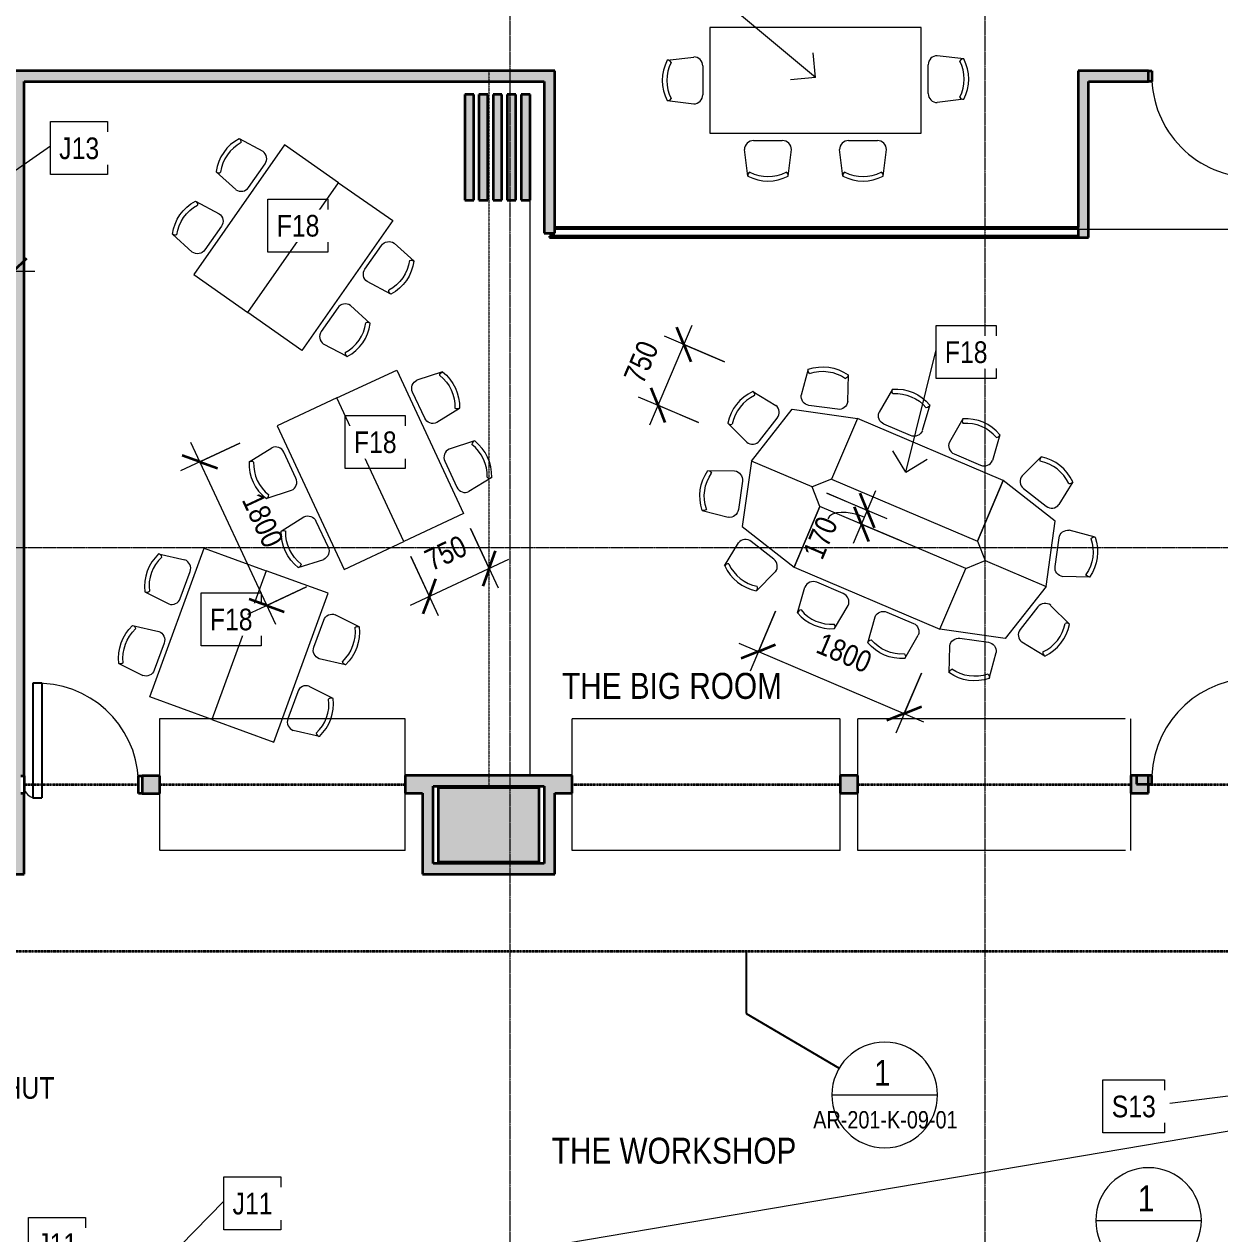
# Model space of a CAD drawing. Header units: millimetres. Extents: x -31381 to 39197, y -15686 to 26001.
# Drawn here: x 18242 to 31826, y -5035 to 8703 of the extents above; entities that cross this region are included whole.
import ezdxf

# ---------------------------------------------------------------- set-up
doc = ezdxf.new("R2010")
doc.units = ezdxf.units.MM
for name, pattern in [('BVNDH-Dash', [6, 3, -3]), ('BVNDH-Grid Line', [22.225, 12.7, -3.175, 3.175, -3.175]), ('BVNDH-Overhead', [6, 4, -2])]:
    doc.linetypes.add(name, pattern=pattern)
for name, color, linetype, lineweight in [('A-ANNO-DIMS', 211, 'Continuous', 9), ('A-ANNO-DIMS-100', 211, 'Continuous', 9), ('A-ANNO-SYMB', 150, 'Continuous', 9), ('A-AREA', 32, 'BVNDH-Dash', 35), ('A-AREA-IDEN', 2, 'Continuous', 9), ('A-COLS', 52, 'Continuous', 13), ('A-DETL', 90, 'Continuous', 9), ('A-DOOR', 31, 'Continuous', 13), ('A-DOOR-FRAM', 31, 'Continuous', 35), ('A-DOOR-GLAZ', 31, 'Continuous', 25), ('A-FLOR-OVHD', 1, 'BVNDH-Overhead', 13), ('A-WALL', 113, 'Continuous', 13), ('A-WALL-PATT', 111, 'Continuous', 13), ('G-ANNO-TEXT', 231, 'Continuous', 9), ('G-IMPT', 8, 'Continuous', 9), ('I-FURN', 30, 'Continuous', 13), ('I-WALL', 2, 'Continuous', 13), ('S-GRID', 1, 'Continuous', 9)]:
    doc.layers.add(name, color=color, linetype=linetype, lineweight=lineweight)
doc.styles.add('Arial Narrow_1', font='ARIALN.TTF', dxfattribs={"height": 294.984802})
doc.styles.add('Arial Narrow_2', font='ARIALN.TTF', dxfattribs={"height": 245.820669})
doc.styles.add('Arial Narrow_3', font='ARIALN.TTF', dxfattribs={"height": 196.656535})
doc.dimstyles.new('BVNDH_2_5mm_with_CL_2', dxfattribs={"dimscale": 304.8, "dimtxt": 250, "dimasz": 0.984252, "dimexe": 0.787402, "dimexo": 0.0625, "dimgap": 0.574147, "dimtad": 1, "dimdec": 0, "dimzin": 0, "dimdsep": 46, "dimtxsty": 'Arial Narrow_2', "dimblk1": 'OBLIQUE', "dimblk2": 'OBLIQUE', "dimsah": 1, "dimcen": 0.09, "dimdle": 0.787402, "dimazin": 0, "dimtfac": 1, "dimtdec": 4, "dimtix": 1, "dimtmove": 0, "dimatfit": 3, "dimfxl": 1.64042, "dimfxlon": 1, "dimtvp": 1, "dimtolj": 1, "dimtzin": 0, "dimarcsym": 2})
doc.dimstyles.new('BVNDH_2_5mm_with_CL_ROUNDED', dxfattribs={"dimscale": 304.8, "dimtxt": 250, "dimasz": 0.984252, "dimexe": 0.787402, "dimexo": 0.0625, "dimgap": 0.574147, "dimtad": 1, "dimdec": 0, "dimrnd": 10, "dimzin": 0, "dimdsep": 46, "dimtxsty": 'Arial Narrow_2', "dimblk1": 'OBLIQUE', "dimblk2": 'OBLIQUE', "dimsah": 1, "dimcen": 0.09, "dimdle": 0.787402, "dimazin": 0, "dimtfac": 1, "dimtdec": 4, "dimtix": 1, "dimtmove": 0, "dimatfit": 3, "dimfxl": 1.64042, "dimfxlon": 1, "dimtvp": 1, "dimtolj": 1, "dimtzin": 0, "dimarcsym": 2})
doc.dimstyles.new('BVNDH_2_5mm_with_CL_ROUNDED_1', dxfattribs={"dimscale": 304.8, "dimtxt": 250, "dimasz": 0.984252, "dimexe": 0.787402, "dimexo": 0.0625, "dimgap": 0.574147, "dimtad": 1, "dimdec": 0, "dimrnd": 10, "dimzin": 0, "dimdsep": 46, "dimtxsty": 'Arial Narrow_2', "dimblk1": 'OBLIQUE', "dimblk2": 'OBLIQUE', "dimsah": 1, "dimcen": 0.09, "dimdle": 0.787402, "dimazin": 0, "dimtfac": 1, "dimtdec": 4, "dimtix": 1, "dimtmove": 1, "dimatfit": 3, "dimfxl": 1.64042, "dimfxlon": 1, "dimtvp": 1, "dimtolj": 1, "dimtzin": 0, "dimarcsym": 2})

# ---------------------------------------------------------------- blocks, each defined once
blk = doc.blocks.new('Columns12 - Columns-1595987-Level 9 201 Kent St 1_100')
at = {"layer": 'A-COLS'}
blk.add_hatch(color=254, dxfattribs=at).paths.add_polyline_path([(24094, -811), (24094, 29), (22944, 29), (22944, -811)], flags=0)
at = {"layer": 'A-COLS', "color": 47, "lineweight": 35}
for p, q in [((22944, 29), (22944, -811)), ((24094, 29), (22944, 29)), ((24094, -811), (24094, 29)), ((22944, -811), (24094, -811))]:
    blk.add_line(p, q, dxfattribs=at)
blk = doc.blocks.new('Furniture 3 - Kite Tables 2_dwg_Chair-Desk - Chair-Desk-401080-Level 9-1757012-Level 9 201 Kent St 1_100')
at = {"layer": 'G-IMPT'}
for p, q in [((-229, 0), (-266, -302)), ((229, 0), (266, -302)), ((-164, -405), (163, -405))]:
    blk.add_line(p, q, dxfattribs=at)
for centre, radius, start, end in [((0, -447), 502, 62.9089, 117.0911), ((-186, -7), 43.1, 170.9971, 243.1852), ((0, -447), 451, 62.9089, 117.0911), ((186, -7), 43.1, 296.8148, 9.0029), ((-164, -302), 103, 180, 270), ((163, -302), 103, 270, 0)]:
    blk.add_arc(centre, radius, start, end, dxfattribs=at)
blk = doc.blocks.new('Furniture 3 - Kite Tables 2_dwg_Chair-Desk - Chair-Desk-401080-Level 9-1757013-Level 9 201 Kent St 1_100')
at = {"layer": 'G-IMPT'}
for p, q in [((-229, 0), (-266, -302)), ((229, 0), (266, -302)), ((-164, -405), (163, -405))]:
    blk.add_line(p, q, dxfattribs=at)
for centre, radius, start, end in [((0, -447), 502, 62.9089, 117.0911), ((-186, -7), 43.1, 170.9971, 243.1852), ((0, -447), 451, 62.9089, 117.0911), ((186, -7), 43.1, 296.8148, 9.0029), ((-164, -302), 103, 180, 270), ((163, -302), 103, 270, 0)]:
    blk.add_arc(centre, radius, start, end, dxfattribs=at)
blk = doc.blocks.new('Furniture 3 - Furniture 1-1757015-Level 9 201 Kent St 1_100')
at = {"layer": 'I-FURN', "lineweight": 9}
for p, q in [((20634, 7165), (19602, 5691)), ((21249, 6735), (20634, 7165)), ((20216, 5260), (21249, 6735)), ((20216, 5260), (21249, 6735)), ((21249, 6735), (21863, 6305)), ((21863, 6305), (20831, 4830)), ((19602, 5691), (20216, 5260)), ((20831, 4830), (20216, 5260)), ((21229, 4291), (21909, 4608)), ((21909, 4608), (22669, 2977)), ((21229, 4291), (20549, 3974)), ((21990, 2660), (21229, 4291)), ((21990, 2660), (21229, 4291)), ((20549, 3974), (21310, 2343)), ((22669, 2977), (21990, 2660)), ((21310, 2343), (21990, 2660)), ((19104, 895), (19720, 2586)), ((19720, 2586), (20425, 2329)), ((20425, 2329), (19809, 638)), ((20425, 2329), (19809, 638)), ((21129, 2073), (20425, 2329)), ((20514, 382), (21129, 2073)), ((19809, 638), (19104, 895)), ((19809, 638), (20514, 382))]:
    blk.add_line(p, q, dxfattribs=at)
for p, rotation in [((19988, 7048), 54.99850620861395), ((21477, 4948), 234.9985062086139), ((22891, 3595), 294.9985062086141), ((20328, 3356), 114.9985062086142), ((19126, 2305), 69.99850620861397), ((21108, 662), 249.998506208614)]:
    blk.add_blockref('Furniture 3 - Kite Tables 2_dwg_Chair-Desk - Chair-Desk-401080-Level 9-1757012-Level 9 201 Kent St 1_100', p, dxfattribs=dict(rotation=rotation))
at = {"extrusion": (0, 0, -1), "zscale": -1.000000000000003}
for p, rotation in [((-19491, 6338), 304.9985062086142), ((-21974, 5657), 124.9985062086142), ((-22525, 4380), 64.99850620861405), ((-20694, 2571), 244.998506208614), ((-21404, 1476), 109.9985062086142), ((-18830, 1491), 289.9985062086142)]:
    blk.add_blockref('Furniture 3 - Kite Tables 2_dwg_Chair-Desk - Chair-Desk-401080-Level 9-1757013-Level 9 201 Kent St 1_100', p, dxfattribs=dict(at, rotation=rotation))
blk = doc.blocks.new('Furniture 5 - Kite Tables 1_dwg_Chair-Desk - Chair-Desk-401080-Level 9-1760656-Level 9 201 Kent St 1_100')
at = {"layer": 'G-IMPT'}
for p, q in [((-229, 0), (-266, -302)), ((229, 0), (266, -302)), ((-164, -405), (163, -405))]:
    blk.add_line(p, q, dxfattribs=at)
for centre, radius, start, end in [((0, -447), 502, 62.9089, 117.0911), ((-186, -7), 43.1, 170.9971, 243.1852), ((0, -447), 451, 62.9089, 117.0911), ((186, -7), 43.1, 296.8148, 9.0029), ((-164, -302), 103, 180, 270), ((163, -302), 103, 270, 0)]:
    blk.add_arc(centre, radius, start, end, dxfattribs=at)
blk = doc.blocks.new('Furniture 5 - Kite Tables 1_dwg_Chair-Desk - Chair-Desk-401080-Level 9-1760657-Level 9 201 Kent St 1_100')
at = {"layer": 'G-IMPT'}
for p, q in [((-229, 0), (-266, -302)), ((229, 0), (266, -302)), ((-164, -405), (163, -405))]:
    blk.add_line(p, q, dxfattribs=at)
for centre, radius, start, end in [((0, -447), 502, 62.9089, 117.0911), ((-186, -7), 43.1, 170.9971, 243.1852), ((0, -447), 451, 62.9089, 117.0911), ((186, -7), 43.1, 296.8148, 9.0029), ((-164, -302), 103, 180, 270), ((163, -302), 103, 270, 0)]:
    blk.add_arc(centre, radius, start, end, dxfattribs=at)
blk = doc.blocks.new('Furniture 5 - Kite Tables 1_dwg-1760655-Level 9 201 Kent St 1_100')
at = {"layer": 'G-IMPT', "lineweight": 18, "flags": 128}
for points in [[(29085, 15648), (28855, 15710), (28480, 16359), (29204, 16554), (29735, 16023)], [(28793, 15480), (28855, 15710), (28480, 16359), (27950, 15829), (28144, 15105)], [(29985, 14089), (29924, 13859), (30299, 13210), (30829, 13740), (30635, 14464)], [(29693, 13921), (29924, 13859), (30299, 13210), (29574, 13016), (29044, 13546)]]:
    blk.add_lwpolyline(points, close=True, dxfattribs=at)
at = {"layer": 'G-IMPT', "flags": 128}
for points in [[(29085, 15648), (29985, 14089), (30635, 14464), (29735, 16023)], [(29693, 13921), (28793, 15480), (28144, 15105), (29044, 13546)]]:
    blk.add_lwpolyline(points, close=True, dxfattribs=at)
for p, rotation in [((28747, 16923), 14.90687359358223), ((27581, 15371), 104.9083673849683), ((30802, 15100), 299.99701241723), ((27977, 14469), 120.0000000000099), ((31198, 14198), 284.9083673849682), ((30032, 12646), 194.9068735935822)]:
    blk.add_blockref('Furniture 5 - Kite Tables 1_dwg_Chair-Desk - Chair-Desk-401080-Level 9-1760656-Level 9 201 Kent St 1_100', p, dxfattribs=dict(rotation=rotation))
at = {"extrusion": (0, 0, -1)}
for p, zscale, rotation in [((-29785, 16644), -1.000000000000002, 44.90836738496833), ((-27859, 16410), -1.000000000000002, 314.9068735935823), ((-30368, 15850), -1.000000000000003, 59.99999999999817), ((-28410, 13719), -1.000000000000002, 239.9970124172183), ((-30920, 13159), -1.000000000000002, 134.9068735935823), ((-28993, 12925), -1.000000000000002, 224.9083673849683)]:
    blk.add_blockref('Furniture 5 - Kite Tables 1_dwg_Chair-Desk - Chair-Desk-401080-Level 9-1760657-Level 9 201 Kent St 1_100', p, dxfattribs=dict(at, zscale=zscale, rotation=rotation))
blk = doc.blocks.new('Furniture 5 - Furniture 1-1760660-Level 9 201 Kent St 1_100')
blk.add_blockref('Furniture 5 - Kite Tables 1_dwg-1760655-Level 9 201 Kent St 1_100', (-36, -10884))
blk = doc.blocks.new('Door_Pivot_Door_Standard_DOR - 3000 x 1300 _ 152-2083174-Level 9 201 Kent St 1_100')
at = {"layer": 'A-DOOR', "lineweight": 9}
for radius, start, end in [(158, 18.4349, 71.5651), (1151, 182.4896, 272.4896)]:
    blk.add_arc((480, 0), radius, start, end, dxfattribs=at)
at = {"layer": 'A-DOOR-FRAM'}
for p, q in [((-710, 100), (-670, 100)), ((-670, 100), (-670, -100)), ((630, -100), (630, 100)), ((-670, -100), (-710, -100))]:
    blk.add_line(p, q, dxfattribs=at)
at = {"layer": 'A-DOOR-GLAZ'}
for p, q in [((530, 150), (430, 150)), ((430, -1150), (430, 150)), ((530, -1150), (530, 150)), ((430, -1150), (530, -1150))]:
    blk.add_line(p, q, dxfattribs=at)
blk = doc.blocks.new('Door_Pivot_Door_Standard_DOR - 3000 x 1300 _ 152-1851569-Level 9 201 Kent St 1_100')
at = {"layer": 'A-DOOR', "lineweight": 9}
for radius, start, end in [(1151, 87.5104, 177.5104), (158, 288.4349, 341.5651)]:
    blk.add_arc((480, 0), radius, start, end, dxfattribs=at)
at = {"layer": 'A-DOOR-FRAM'}
for p, q in [((-670, 50), (-710, 50)), ((-670, -50), (-670, 50)), ((630, 50), (630, -50)), ((-710, -50), (-670, -50))]:
    blk.add_line(p, q, dxfattribs=at)
at = {"layer": 'A-DOOR-GLAZ'}
for p, q in [((430, 1150), (530, 1150)), ((430, 1150), (430, -150)), ((530, 1150), (530, -150)), ((530, -150), (430, -150))]:
    blk.add_line(p, q, dxfattribs=at)
blk = doc.blocks.new('Door_Pivot_Door_Standard_DOR - 3000 x 1300 _ 152-2110911-Level 9 201 Kent St 1_100')
at = {"layer": 'A-DOOR', "lineweight": 9}
for radius, start, end in [(158, 18.4349, 71.5651), (1151, 182.4896, 272.4896)]:
    blk.add_arc((480, 0), radius, start, end, dxfattribs=at)
at = {"layer": 'A-DOOR-FRAM'}
for p, q in [((-710, 60), (-670, 60)), ((-670, 60), (-670, -60)), ((630, -60), (630, 60)), ((630, 60), (670, 60)), ((-670, -60), (-710, -60))]:
    blk.add_line(p, q, dxfattribs=at)
at = {"layer": 'A-DOOR-GLAZ'}
for p, q in [((530, 150), (430, 150)), ((430, -1150), (430, 150)), ((530, -1150), (530, 150)), ((430, -1150), (530, -1150))]:
    blk.add_line(p, q, dxfattribs=at)
blk = doc.blocks.new('Table-Rectangular - 1200x2400-V49-Level 9 201 Kent St 1_100')
at = {"layer": 'I-FURN', "lineweight": 9}
for p, q in [((600, 1200), (-600, 1200)), ((-600, 1200), (-600, -1200)), ((600, -1200), (600, 1200)), ((-600, -1200), (600, -1200))]:
    blk.add_line(p, q, dxfattribs=at)
blk = doc.blocks.new('Chair-Desk - Chair-Desk-V9-Level 9 201 Kent St 1_100')
at = {"layer": 'I-FURN', "lineweight": 9}
for p, q in [((-229, 0), (-266, 302)), ((-164, 405), (163, 405)), ((229, 0), (266, 302))]:
    blk.add_line(p, q, dxfattribs=at)
for centre, radius, start, end in [((-164, 302), 103, 90, 180), ((163, 302), 103, 360, 90), ((-186, 7), 43.1, 116.8148, 189.0029), ((0, 447), 451, 242.9089, 297.0911), ((186, 7), 43.1, 350.9971, 63.1852), ((0, 447), 502, 242.9089, 297.0911)]:
    blk.add_arc(centre, radius, start, end, dxfattribs=at)
blk = doc.blocks.new('DIMBLOCK6-Level 9 201 Kent St 1_100')
at = {"layer": 'A-ANNO-DIMS-100'}
for p, q in [((17672, 6396), (17672, 5656)), ((17672, 5896), (17672, 6396)), ((18122, 6396), (18122, 5656)), ((18122, 5896), (18122, 6396)), ((17432, 5896), (18362, 5896))]:
    blk.add_line(p, q, dxfattribs=at)
at = {"layer": 'A-ANNO-DIMS-100', "lineweight": 35}
for p, q in [((17672, 5896), (17822, 6046)), ((18122, 5896), (18272, 6046)), ((17672, 5896), (17522, 5746)), ((18122, 5896), (17972, 5746))]:
    blk.add_line(p, q, dxfattribs=at)
at = {"layer": 'A-ANNO-DIMS-100', "color": 0, "insert": (17665, 6389), "char_height": 245.8, "width": 557.14, "attachment_point": 1, "line_spacing_factor": 0.968573, "style": 'Arial Narrow_2'}
blk.add_mtext('450', dxfattribs=at)
blk = doc.blocks.new('_Oblique')
at = {"color": 0, "linetype": 'ByBlock', "lineweight": -2}
blk.add_line((-0.5, -0.5), (0.5, 0.5), dxfattribs=at)
blk = doc.blocks.new('Drafting View - BVN Callout Head-143043-Level 9 201 Kent St 1_100')
at = {"layer": 'A-ANNO-SYMB'}
blk.add_line((-6, 0), (6, 0), dxfattribs=at)
for start, end in [(360, 180), (180, 360)]:
    blk.add_arc((0, 0), 6, start, end, dxfattribs=at)
blk = doc.blocks.new('Floor Plan - BVN Callout Head-143043-Level 9 201 Kent St 1_100')
at = {"layer": 'A-ANNO-SYMB'}
blk.add_line((-6, 0), (6, 0), dxfattribs=at)
for start, end in [(360, 180), (180, 360)]:
    blk.add_arc((0, 0), 6, start, end, dxfattribs=at)
blk = doc.blocks.new('DIMBLOCK17-Level 9 201 Kent St 1_100')
at = {"layer": 'A-ANNO-DIMS-100'}
for p, q in [((25349, 4153), (25830, 5285)), ((26197, 4869), (25516, 5158)), ((25737, 5065), (26197, 4869)), ((25903, 4179), (25222, 4468)), ((25443, 4374), (25903, 4179))]:
    blk.add_line(p, q, dxfattribs=at)
at = {"layer": 'A-ANNO-DIMS-100', "lineweight": 35}
for p, q in [((25737, 5065), (25657, 5261)), ((25737, 5065), (25816, 4868)), ((25443, 4374), (25364, 4571)), ((25443, 4374), (25522, 4178))]:
    blk.add_line(p, q, dxfattribs=at)
at = {"layer": 'A-ANNO-DIMS-100', "color": 0, "insert": (25046, 4698), "char_height": 245.8, "width": 557.14, "attachment_point": 1, "rotation": 66.9669, "line_spacing_factor": 0.968573, "style": 'Arial Narrow_2'}
blk.add_mtext('750', dxfattribs=at)
blk = doc.blocks.new('DIMBLOCK18-Level 9 201 Kent St 1_100')
at = {"layer": 'A-ANNO-DIMS-100'}
for p, q in [((26778, 2037), (26489, 1356)), ((26583, 1577), (26778, 2037)), ((26362, 1671), (28460, 779)), ((28435, 1333), (28145, 652)), ((28239, 873), (28435, 1333))]:
    blk.add_line(p, q, dxfattribs=at)
at = {"layer": 'A-ANNO-DIMS-100', "lineweight": 35}
for p, q in [((26583, 1577), (26779, 1656)), ((26583, 1577), (26386, 1498)), ((28239, 873), (28042, 793)), ((28239, 873), (28436, 952))]:
    blk.add_line(p, q, dxfattribs=at)
at = {"layer": 'A-ANNO-DIMS-100', "color": 0, "insert": (27319, 1799), "char_height": 245.8, "width": 742.86, "attachment_point": 1, "rotation": 336.9698, "line_spacing_factor": 0.968573, "style": 'Arial Narrow_2'}
blk.add_mtext('1800', dxfattribs=at)
blk = doc.blocks.new('DIMBLOCK19-Level 9 201 Kent St 1_100')
at = {"layer": 'A-ANNO-DIMS-100'}
for p, q in [((23314, 2974), (23627, 2303)), ((23526, 2521), (23314, 2974)), ((23743, 2622), (22629, 2102)), ((22635, 2657), (22947, 1986)), ((22846, 2204), (22635, 2657))]:
    blk.add_line(p, q, dxfattribs=at)
at = {"layer": 'A-ANNO-DIMS-100', "lineweight": 35}
for p, q in [((23526, 2521), (23598, 2720)), ((23526, 2521), (23453, 2321)), ((22846, 2204), (22919, 2403)), ((22846, 2204), (22773, 2004))]:
    blk.add_line(p, q, dxfattribs=at)
at = {"layer": 'A-ANNO-DIMS-100', "color": 0, "insert": (22767, 2710), "char_height": 245.8, "width": 557.14, "attachment_point": 1, "rotation": 25, "line_spacing_factor": 0.968573, "style": 'Arial Narrow_2'}
blk.add_mtext('750', dxfattribs=at)
blk = doc.blocks.new('DIMBLOCK20-Level 9 201 Kent St 1_100')
at = {"layer": 'A-ANNO-DIMS-100'}
for p, q in [((20691, 3943), (20020, 3631)), ((21100, 1883), (20136, 3950)), ((20237, 3732), (20691, 3943)), ((21451, 2312), (20781, 1999)), ((20998, 2101), (21451, 2312))]:
    blk.add_line(p, q, dxfattribs=at)
at = {"layer": 'A-ANNO-DIMS-100', "lineweight": 35}
for p, q in [((20237, 3732), (20038, 3805)), ((20237, 3732), (20437, 3659)), ((20998, 2101), (20799, 2173)), ((20998, 2101), (21197, 2028))]:
    blk.add_line(p, q, dxfattribs=at)
at = {"layer": 'A-ANNO-DIMS-100', "color": 0, "insert": (20933, 3405), "char_height": 245.8, "width": 742.86, "attachment_point": 1, "rotation": 295, "line_spacing_factor": 0.968573, "style": 'Arial Narrow_2'}
blk.add_mtext('1800', dxfattribs=at)
blk = doc.blocks.new('DIMBLOCK21-Level 9 201 Kent St 1_100')
at = {"layer": 'A-ANNO-DIMS-100'}
for p, q in [((27360, 3376), (28041, 3087)), ((27820, 3181), (27360, 3376)), ((27914, 3401), (27660, 2805)), ((28214, 2830), (27533, 3119)), ((27754, 3026), (28214, 2830))]:
    blk.add_line(p, q, dxfattribs=at)
at = {"layer": 'A-ANNO-DIMS-100', "lineweight": 35}
for p, q in [((27820, 3181), (27741, 3377)), ((27754, 3026), (27675, 3222)), ((27820, 3181), (27899, 2984)), ((27754, 3026), (27834, 2829))]:
    blk.add_line(p, q, dxfattribs=at)
at = {"layer": 'A-ANNO-DIMS-100'}
blk.add_ellipse((27716, 2937), major_axis=(-344, 146), ratio=0.483714, start_param=4.712389, end_param=6.283185, dxfattribs=at)
at = {"layer": 'A-ANNO-DIMS-100', "color": 0, "insert": (27082, 2702), "char_height": 245.8, "width": 557.14, "attachment_point": 1, "rotation": 66.9683, "line_spacing_factor": 0.968573, "style": 'Arial Narrow_2'}
blk.add_mtext('170', dxfattribs=at)

msp = doc.modelspace()

# ---------------------------------------------------------------- hatches: boundary and pattern name
at = {"layer": 'A-WALL-PATT', "lineweight": 9}
for points in [[(18242.5, -951.5), (18242.5, -32.9), (18202.5, -32.9), (18202.5, 167.1), (18242.5, 167.1), (18242.5, 8173.5), (18122.5, 8173.5), (18122.5, -951.5)], [(18242.5, 8053.5), (24269.3, 8053.5), (24269.3, 8173.5), (18242.5, 8173.5)], [(30334.6, 6280.5), (30334.6, 8173.5), (30214.6, 8173.5), (30214.6, 6280.5)], [(24149.3, 6330.5), (24269.3, 6330.5), (24269.3, 8053.5), (24149.3, 8053.5)], [(23349.3, 6703.5), (23349.3, 7903.5), (23249.3, 7903.5), (23249.3, 6703.5)], [(23509.3, 6703.5), (23509.3, 7903.5), (23409.3, 7903.5), (23409.3, 6703.5)], [(23669.3, 6703.5), (23669.3, 7903.5), (23569.3, 7903.5), (23569.3, 6703.5)], [(23829.3, 6703.5), (23829.3, 7903.5), (23729.3, 7903.5), (23729.3, 6703.5)], [(23989.3, 6703.5), (23989.3, 7903.5), (23889.3, 7903.5), (23889.3, 6703.5)], [(19782.5, -32.9), (19782.5, 167.1), (19582.5, 167.1), (19582.5, -32.9)], [(22769.3, -31.5), (22769.3, 168.5), (22569.3, 168.5), (22569.3, -31.5)], [(22889.3, -951.5), (22889.3, 168.5), (22769.3, 168.5), (22769.3, -951.5)], [(24269.3, 48.5), (24269.3, 168.5), (22889.3, 168.5), (22889.3, 48.5), (24149.3, 48.5)], [(24269.3, -31.5), (24469.3, -31.5), (24469.3, 168.5), (24269.3, 168.5), (24269.3, 48.5)], [(27711.9, -31.5), (27711.9, 168.5), (27511.9, 168.5), (27511.9, -31.5)], [(31014.6, -31.5), (31014.6, 168.5), (30814.6, 168.5), (30814.6, -31.5)], [(30880, 168.5), (31014.6, 168.5), (31014.6, 170), (30880, 170)], [(24149.3, -831.5), (24269.3, -831.5), (24269.3, 48.5), (24149.3, 48.5)], [(24094.3, -951.5), (24269.3, -951.5), (24269.3, -831.5), (22889.3, -831.5), (22889.3, -951.5), (22944.3, -951.5)]]:
    msp.add_hatch(color=256, dxfattribs=at).paths.add_polyline_path(points, flags=0)
h = msp.add_hatch(color=256, dxfattribs=at)
h.paths.add_polyline_path([(32472.5, 8053.5), (32472.5, 8173.5), (32394.6, 8173.5), (32394.6, 8053.5)], flags=0)
h.paths.add_polyline_path([(30334.6, 8053.5), (31014.6, 8053.5), (31014.6, 8173.5), (30334.6, 8173.5)], flags=0)

# ---------------------------------------------------------------- linework, layer by layer
at = {"layer": 'A-ANNO-SYMB', "linetype": 'BVNDH-Dash', "lineweight": 35}
msp.add_line((17006.3, -1824.9), (34400, -1824.9), dxfattribs=at)
at = {"layer": 'A-ANNO-SYMB', "lineweight": 25}
for p, q in [((26443.2, -1824.9), (26443.2, -2531.6)), ((26443.2, -2531.6), (27501.5, -3153.9))]:
    msp.add_line(p, q, dxfattribs=at)
at = {"layer": 'A-AREA'}
for p, q in [((18242.8, 66), (19542.5, 66)), ((19782.5, 66), (22569.3, 66)), ((24469.3, 66), (27511.9, 66)), ((27711.9, 66), (30814.6, 66)), ((31014.6, 66), (32353.2, 66))]:
    msp.add_line(p, q, dxfattribs=at)
at = {"layer": 'A-DETL', "linetype": 'BVNDH-Dash'}
msp.add_line((23519.3, 8173.5), (23519.3, 48.5), dxfattribs=at)
at = {"layer": 'A-FLOR-OVHD'}
for p, q in [((22757.9, 8173.5), (24257.9, 8173.5)), ((24257.9, 8173.5), (24257.9, 6373.5)), ((23989.3, 168.5), (23989.3, 6703.5)), ((24257.9, 6373.5), (33155.5, 6373.5)), ((19782.5, 167.1), (19782.5, 817.1)), ((19782.5, 817.1), (22569.3, 817.1)), ((22569.3, 168.5), (22569.3, 817.1)), ((24469.3, 168.5), (24469.3, 817.1)), ((24469.3, 817.1), (27511.9, 817.1)), ((27511.9, 168.5), (27511.9, 817.1)), ((27711.9, 168.5), (27711.9, 817.1)), ((27711.9, 817.1), (30754.6, 817.1)), ((30814.6, 168.5), (30814.6, 817.1)), ((23989.3, 28.5), (23989.3, 48.5)), ((19782.5, -682.9), (19782.5, -32.9)), ((22569.3, -682.9), (22569.3, -31.5)), ((24469.3, -682.9), (24469.3, -31.5)), ((27511.9, -682.9), (27511.9, -31.5)), ((27711.9, -682.9), (27711.9, -31.5)), ((30814.6, -682.9), (30814.6, -31.5)), ((22569.3, -682.9), (19782.5, -682.9)), ((27511.9, -682.9), (24469.3, -682.9)), ((30754.6, -682.9), (27711.9, -682.9))]:
    msp.add_line(p, q, dxfattribs=at)
at = {"layer": 'A-WALL', "lineweight": 9}
for p, q in [((24269.3, 6380.5), (24269.3, 6394.5)), ((30214.6, 6394.5), (30214.6, 6380.5)), ((30214.6, 6294.5), (30214.6, 6280.5))]:
    msp.add_line(p, q, dxfattribs=at)
at = {"layer": 'A-WALL', "lineweight": 35}
for p, q in [((30214.6, 6394.5), (24269.3, 6394.5)), ((24269.3, 6380.5), (30214.6, 6380.5)), ((30214.6, 6294.5), (24209.3, 6294.5)), ((24209.3, 6294.5), (24209.3, 6280.5)), ((24209.3, 6280.5), (30214.6, 6280.5))]:
    msp.add_line(p, q, dxfattribs=at)
at = {"layer": 'G-ANNO-TEXT', "color": 7}
for p, q in [((27231.6, 8096.5), (25779.7, 9310.7)), ((27231.6, 8096.5), (27206.4, 8378.2)), ((27231.6, 8096.5), (26949.8, 8071.4)), ((17924.7, 6893.8), (18540.5, 7320.7)), ((28258.6, 3616.2), (28601.3, 5005)), ((28258.6, 3616.2), (28112.4, 3858.3)), ((28258.6, 3616.2), (28500.7, 3762.5)), ((32546.3, -3395.7), (31195.4, -3561.8)), ((19307, -5890.2), (20510, -4664.9))]:
    msp.add_line(p, q, dxfattribs=at)
at = {"layer": 'G-ANNO-TEXT', "color": 7, "flags": 128}
for points in [[(18540.5, 7595.7), (19190.5, 7595.7), (19190.5, 6994.9), (18540.5, 6994.9)], [(21011.1, 6716.1), (21693.6, 6716.1), (21693.6, 6115.3), (21011.1, 6115.3)], [(28601.3, 5280), (29283.8, 5280), (29283.8, 4679.2), (28601.3, 4679.2)], [(21888.3, 4256.9), (22570.8, 4256.9), (22570.8, 3656.1), (21888.3, 3656.1)], [(20251.6, 2244.3), (20934.1, 2244.3), (20934.1, 1643.5), (20251.6, 1643.5)], [(30497.9, -3286.8), (31195.4, -3286.8), (31195.4, -3887.6), (30497.9, -3887.6)], [(20510, -4389.9), (21160, -4389.9), (21160, -4990.7), (20510, -4990.7)], [(18290.7, -4850.4), (18940.7, -4850.4), (18940.7, -5451.2), (18290.7, -5451.2)]]:
    msp.add_lwpolyline(points, close=True, dxfattribs=at)
at = {"layer": 'I-WALL', "lineweight": 35}
for p, q in [((24269.3, 8173.5), (18122.5, 8173.5)), ((24269.3, 6394.5), (24269.3, 8173.5)), ((30214.6, 8173.5), (30214.6, 6394.5)), ((31014.6, 8173.5), (30214.6, 8173.5)), ((31014.6, 8053.5), (31014.6, 8173.5)), ((18242.5, 167.1), (18242.5, 8053.5)), ((18242.5, 8053.5), (24149.3, 8053.5)), ((24149.3, 8053.5), (24149.3, 6330.5)), ((30334.6, 6280.5), (30334.6, 8053.5)), ((30334.6, 8053.5), (31014.6, 8053.5)), ((23349.3, 7903.5), (23249.3, 7903.5)), ((23249.3, 7903.5), (23249.3, 6703.5)), ((23349.3, 6703.5), (23349.3, 7903.5)), ((23509.3, 7903.5), (23409.3, 7903.5)), ((23409.3, 7903.5), (23409.3, 6703.5)), ((23509.3, 6703.5), (23509.3, 7903.5)), ((23669.3, 7903.5), (23569.3, 7903.5)), ((23569.3, 7903.5), (23569.3, 6703.5)), ((23669.3, 6703.5), (23669.3, 7903.5)), ((23829.3, 7903.5), (23729.3, 7903.5)), ((23729.3, 7903.5), (23729.3, 6703.5)), ((23829.3, 6703.5), (23829.3, 7903.5)), ((23989.3, 7903.5), (23889.3, 7903.5)), ((23889.3, 7903.5), (23889.3, 6703.5)), ((23989.3, 6703.5), (23989.3, 7903.5)), ((23249.3, 6703.5), (23349.3, 6703.5)), ((23409.3, 6703.5), (23509.3, 6703.5)), ((23569.3, 6703.5), (23669.3, 6703.5)), ((23729.3, 6703.5), (23829.3, 6703.5)), ((23889.3, 6703.5), (23989.3, 6703.5)), ((24149.3, 6330.5), (24269.3, 6330.5)), ((24269.3, 6330.5), (24269.3, 6380.5)), ((30214.6, 6380.5), (30214.6, 6294.5)), ((30214.6, 6280.5), (30334.6, 6280.5)), ((18202.5, 167.1), (18242.5, 167.1)), ((19782.5, 167.1), (19582.5, 167.1)), ((19582.5, 167.1), (19582.5, -32.9)), ((19782.5, -32.9), (19782.5, 167.1)), ((24469.3, 168.5), (22569.3, 168.5)), ((22569.3, 168.5), (22569.3, -31.5)), ((24469.3, -31.5), (24469.3, 168.5)), ((27711.9, 168.5), (27511.9, 168.5)), ((27511.9, 168.5), (27511.9, -31.5)), ((27711.9, -31.5), (27711.9, 168.5)), ((31014.6, 168.5), (30814.6, 168.5)), ((30814.6, 168.5), (30814.6, -31.5)), ((31014.6, 170), (30880, 170)), ((30880, 170), (30880, 70)), ((31014.6, -31.5), (31014.6, 170)), ((22889.3, -831.5), (22889.3, 48.5)), ((22889.3, 48.5), (24149.3, 48.5)), ((24149.3, 48.5), (24149.3, -831.5)), ((30880, 70), (31014.6, 70)), ((18242.5, -32.9), (18202.5, -32.9)), ((18242.5, -951.5), (18242.5, -32.9)), ((19582.5, -32.9), (19782.5, -32.9)), ((22569.3, -31.5), (22769.3, -31.5)), ((22769.3, -31.5), (22769.3, -951.5)), ((24269.3, -951.5), (24269.3, -31.5)), ((24269.3, -31.5), (24469.3, -31.5)), ((27511.9, -31.5), (27711.9, -31.5)), ((30814.6, -31.5), (31014.6, -31.5)), ((18002.5, -951.5), (18242.5, -951.5)), ((22769.3, -951.5), (24269.3, -951.5)), ((24149.3, -831.5), (22889.3, -831.5))]:
    msp.add_line(p, q, dxfattribs=at)
at = {"layer": 'S-GRID', "linetype": 'BVNDH-Grid Line'}
for p, q in [((23759.9, 24701), (23759.9, -12591)), ((29155, 24701), (29155, -12591)), ((-30080.5, 2758.2), (37896.8, 2758.2))]:
    msp.add_line(p, q, dxfattribs=at)

# ---------------------------------------------------------------- block references
at = {"layer": 'A-ANNO-SYMB', "xscale": 99.99999999999993, "yscale": 99.99999999999993, "zscale": 99.99999999999993}
for name, p in [('Drafting View - BVN Callout Head-143043-Level 9 201 Kent St 1_100', (28018.8, -3458)), ('Floor Plan - BVN Callout Head-143043-Level 9 201 Kent St 1_100', (31016, -4884.6))]:
    msp.add_blockref(name, p, dxfattribs=at)
at = {"layer": 'A-COLS', "color": 67}
msp.add_blockref('Columns12 - Columns-1595987-Level 9 201 Kent St 1_100', (0, 0), dxfattribs=at)
at = {"layer": 'A-DOOR', "lineweight": 9}
for name, p in [('Door_Pivot_Door_Standard_DOR - 3000 x 1300 _ 152-2110911-Level 9 201 Kent St 1_100', (31724.8, 8113.5)), ('Door_Pivot_Door_Standard_DOR - 3000 x 1300 _ 152-1851569-Level 9 201 Kent St 1_100', (31724.8, 120))]:
    msp.add_blockref(name, p, dxfattribs=at)
at = {"layer": 'A-DOOR', "lineweight": 9, "rotation": 180}
msp.add_blockref('Door_Pivot_Door_Standard_DOR - 3000 x 1300 _ 152-2083174-Level 9 201 Kent St 1_100', (18872.3, 67.1), dxfattribs=at)
at = {"layer": 'I-FURN', "lineweight": 9}
for name, p, rotation in [('Table-Rectangular - 1200x2400-V49-Level 9 201 Kent St 1_100', (27232.2, 8063.9), 89.99999999999991), ('Chair-Desk - Chair-Desk-V9-Level 9 201 Kent St 1_100', (25547.1, 8063.9), 269.9999999999995), ('Chair-Desk - Chair-Desk-V9-Level 9 201 Kent St 1_100', (28917.5, 8079.1), 89.99999999999967), ('Furniture 5 - Furniture 1-1760660-Level 9 201 Kent St 1_100', (7071, -17740.1), 36.96834390551598)]:
    msp.add_blockref(name, p, dxfattribs=dict(at, rotation=rotation))
for name, p in [('Furniture 3 - Furniture 1-1757015-Level 9 201 Kent St 1_100', (565.9, 167.1)), ('Chair-Desk - Chair-Desk-V9-Level 9 201 Kent St 1_100', (26692.4, 6976.2)), ('Chair-Desk - Chair-Desk-V9-Level 9 201 Kent St 1_100', (27772.2, 6976.2))]:
    msp.add_blockref(name, p, dxfattribs=at)

# ---------------------------------------------------------------- texts
at = {"layer": 'A-ANNO-SYMB', "attachment_point": 2, "line_spacing_factor": 0.968573}
for s, insert, char_height, width, style in [('1', (27991.4, -3059.8), 295, 223.2, 'Arial Narrow_1'), ('AR-201-K-09-01', (28026.4, -3641.7), 196.657, 1951.072, 'Arial Narrow_3'), ('1', (30988.7, -4486.4), 295, 223.2, 'Arial Narrow_1')]:
    msp.add_mtext(s, dxfattribs=dict(at, insert=insert, char_height=char_height, width=width, style=style))
at = {"layer": 'A-AREA-IDEN', "char_height": 294.985, "attachment_point": 1, "line_spacing_factor": 0.968573, "style": 'Arial Narrow_1'}
for s, insert, width in [('THE BIG ROOM', (24352.9, 1335.1), 2984.4), ('THE WORKSHOP', (24236.4, -3944.2), 3322.8)]:
    msp.add_mtext(s, dxfattribs=dict(at, insert=insert, width=width))
at = {"layer": 'G-ANNO-TEXT', "color": 7, "insert": (16646.9, -3255.9), "char_height": 245.821, "width": 2319, "attachment_point": 1, "line_spacing_factor": 0.968573, "style": 'Arial Narrow_2'}
msp.add_mtext('3D PRINT HUT\\P', dxfattribs=at)

# ---------------------------------------------------------------- dimensions: what is measured, and where the dimension line sits
at = {"layer": 'A-ANNO-DIMS'}
dim = msp.add_linear_dim(base=(18122.5, 5896.4), p1=(17672.5, 6396.4), p2=(18122.5, 6396.4), dimstyle='BVNDH_2_5mm_with_CL_2', override={"dimpost": '<>', "dimfxl": 450}, dxfattribs=at)
dim.commit()
dim.dimension.update_dxf_attribs({"geometry": 'DIMBLOCK6-Level 9 201 Kent St 1_100', "text_midpoint": (17897.5, 6196.9)})
for base, p1, p2, angle, override, picture, middle in [((25736.5, 5064.6), (25903.2, 4178.7), (26196.7, 4868.9), 66.96685, {"dimpost": '<>', "dimfxl": 750}, 'DIMBLOCK17-Level 9 201 Kent St 1_100', (25313.2, 4837)), ((22846, 2203.6), (23314.5, 2973.7), (22634.7, 2656.8), 25, {"dimpost": '<>', "dimfxl": 750}, 'DIMBLOCK19-Level 9 201 Kent St 1_100', (23058.9, 2634.4)), ((28239.2, 872.7), (26778.3, 2037.1), (28434.8, 1332.9), 336.96984, {"dimpost": '<>', "dimfxl": 1800}, 'DIMBLOCK18-Level 9 201 Kent St 1_100', (27528.5, 1501.4))]:
    dim = msp.add_linear_dim(base=base, p1=p1, p2=p2, angle=angle, dimstyle='BVNDH_2_5mm_with_CL_ROUNDED', override=override, dxfattribs=at)
    dim.commit()
    dim.dimension.update_dxf_attribs({"geometry": picture, "text_midpoint": middle})
dim = msp.add_linear_dim(base=(27754.2, 3025.5), p1=(27359.9, 3376.2), p2=(28214.3, 2829.9), angle=66.96834, dimstyle='BVNDH_2_5mm_with_CL_ROUNDED_1', override={"dimpost": '<>', "dimfxl": 1014.084906}, dxfattribs=at)
dim.commit()
dim.dimension.update_dxf_attribs({"geometry": 'DIMBLOCK21-Level 9 201 Kent St 1_100', "text_midpoint": (27341.6, 2894.4), "dimtype": 160, "text_rotation": 66.96834})

# ---------------------------------------------------------------- next in the draw order: texts
at = {"layer": 'G-ANNO-TEXT', "color": 7, "char_height": 245.82, "attachment_point": 1, "line_spacing_factor": 0.968573, "style": 'Arial Narrow_2', "bg_fill": 3, "box_fill_scale": 1.25, "bg_fill_color": 0, "bg_fill_transparency": 0}
for s, insert, width in [('J13', (18640.5, 7416.1), 540), ('F18', (21111.1, 6536.5), 579), ('F18', (28701.3, 5100.4), 579), ('F18', (21988.3, 4077.3), 579), ('F18', (20351.6, 2064.7), 579), ('S13', (30597.9, -3466.3), 597), ('J11', (20610, -4569.5), 540), ('J11', (18390.7, -5030), 540)]:
    msp.add_mtext(s, dxfattribs=dict(at, insert=insert, width=width))

# ---------------------------------------------------------------- next in the draw order: linework, layer by layer
at = {"layer": 'G-ANNO-TEXT', "color": 7}
msp.add_line((32566.8, -3762.4), (20172.7, -5858), dxfattribs=at)

# ---------------------------------------------------------------- next in the draw order: dimensions: what is measured, and where the dimension line sits
at = {"layer": 'A-ANNO-DIMS'}
dim = msp.add_linear_dim(base=(20237.4, 3732), p1=(21451.2, 2312), p2=(20690.5, 3943.3), angle=295, dimstyle='BVNDH_2_5mm_with_CL_ROUNDED', override={"dimpost": '<>', "dimfxl": 1800}, dxfattribs=at)
dim.commit()
dim.dimension.update_dxf_attribs({"geometry": 'DIMBLOCK20-Level 9 201 Kent St 1_100', "text_midpoint": (20890.1, 3043.4)})

doc.saveas('drawing.dxf')
